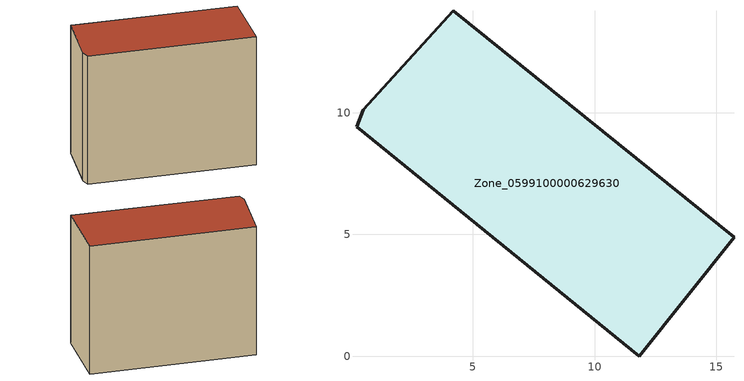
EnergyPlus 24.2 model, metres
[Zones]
Zone_0599100000629630
 floor ground (C_G): 4.2,14.18 15.72,4.89 11.84,0 0.22,9.43 0.49,10.12 z0
 wall outside (C_F): 0.49,10.12 0.22,9.43 11.84,0 15.72,4.89 4.2,14.18 0.49,10.12 z0:12.23
 roof outside (C_R): 0.22,9.43 11.84,0 15.72,4.89 4.2,14.18 0.49,10.12 z12.23
[BUILDING]
Pand.0599100000629630: North Axis=0; Terrain=City; Loads Convergence Tolerance Value=0.04; Temperature Convergence Tolerance Value=0.4; Solar Distribution=FullExterior; Maximum Number of Warmup Days=25; Minimum Number of Warmup Days=1
[Site:Location]
Rotterdam.The.Hague.AP_ZH_NLD Design_Conditions: Latitude=51.96; Longitude=4.45; Time Zone=1; Elevation=-4.5
[SITE:GROUNDTEMPERATURE:BUILDINGSURFACE]
18, 18, 18, 18, 18, 18, 18, 18, 18, 18, 18, 18
[MATERIAL] Thermal Absorptance=0.9; Solar Absorptance=0.7; Visible Absorptance=0.7
Name | Roughness | Thickness | Conductivity | Density | Specific Heat
G.TI.1946 | MediumSmooth | 0.15 | 1 | 540 | 1210
F.TI.1946 | Rough | 0.3 | 0.857143 | 1920 | 840
R.TI.1946 | MediumRough | 0.2 | 0.1 | 1500 | 1000
[CONSTRUCTION]
C_G: G.TI.1946
C_F: F.TI.1946
C_R: R.TI.1946
[ZONE]
Zone_0599100000629630: Type=1; Multiplier=1; Ceiling Height=Autocalculate; Volume=Autocalculate; Floor Area=autocalculate; Part of Total Floor Area=Yes
[ZONEINFILTRATION:DESIGNFLOWRATE]
Infil_Zone_0599100000629630: Zone or ZoneList or Space or SpaceList=Zone_0599100000629630; Schedule=AlwaysOn; Design Flow Rate Calculation Method=Flow/Area; Flow Rate per Floor Area=0.003; Constant Term Coefficient=1; Temperature Term Coefficient=0; Velocity Term Coefficient=0; Velocity Squared Term Coefficient=0
[HVACTEMPLATE:ZONE:IDEALLOADSAIRSYSTEM]
Zone_0599100000629630: Maximum Heating Supply Air Temperature=50; Minimum Cooling Supply Air Temperature=13; Maximum Heating Supply Air Humidity Ratio=0.0156; Minimum Cooling Supply Air Humidity Ratio=0.0077; Heating Limit=NoLimit; Cooling Limit=NoLimit; Dehumidification Control Type=ConstantSensibleHeatRatio; Cooling Sensible Heat Ratio=0.7; Dehumidification Setpoint=60; Humidification Control Type=None; Humidification Setpoint=30; Outdoor Air Method=None; Outdoor Air Flow Rate per Person=0.00944; Outdoor Air Flow Rate per Zone Floor Area=0; Outdoor Air Flow Rate per Zone=0; Demand Controlled Ventilation Type=None; Outdoor Air Economizer Type=NoEconomizer; Heat Recovery Type=None; Sensible Heat Recovery Effectiveness=0.7; Latent Heat Recovery Effectiveness=0.65
[ZONECONTROL:THERMOSTAT]
ThermostatControl_Zone_0599100000629630: Zone or ZoneList=Zone_0599100000629630; Control Type Schedule=DualSetpointControlType; Control 1=Thermostat_Zone_0599100000629630; Temperature Difference Between Cutout And Setpoint=0
[THERMOSTATSETPOINT:DUALSETPOINT]
Thermostat_Zone_0599100000629630: Heating Setpoint Temperature Schedule=HeatingSetpoint_Zone_0599100000629630; Cooling Setpoint Temperature Schedule=CoolingSetpoint_Zone_0599100000629630
[SCHEDULE:COMPACT]
HeatingSetpoint_Zone_0599100000629630: Through: 12/31, For: AllDays, Until: 24:00, 21
CoolingSetpoint_Zone_0599100000629630: Through: 12/31, For: AllDays, Until: 24:00, 24
DualSetpointControlType: Through: 12/31, For: AllDays, Until: 24:00, 4
AlwaysOn: Through: 12/31, For: AllDays, Until: 24:00, 1
